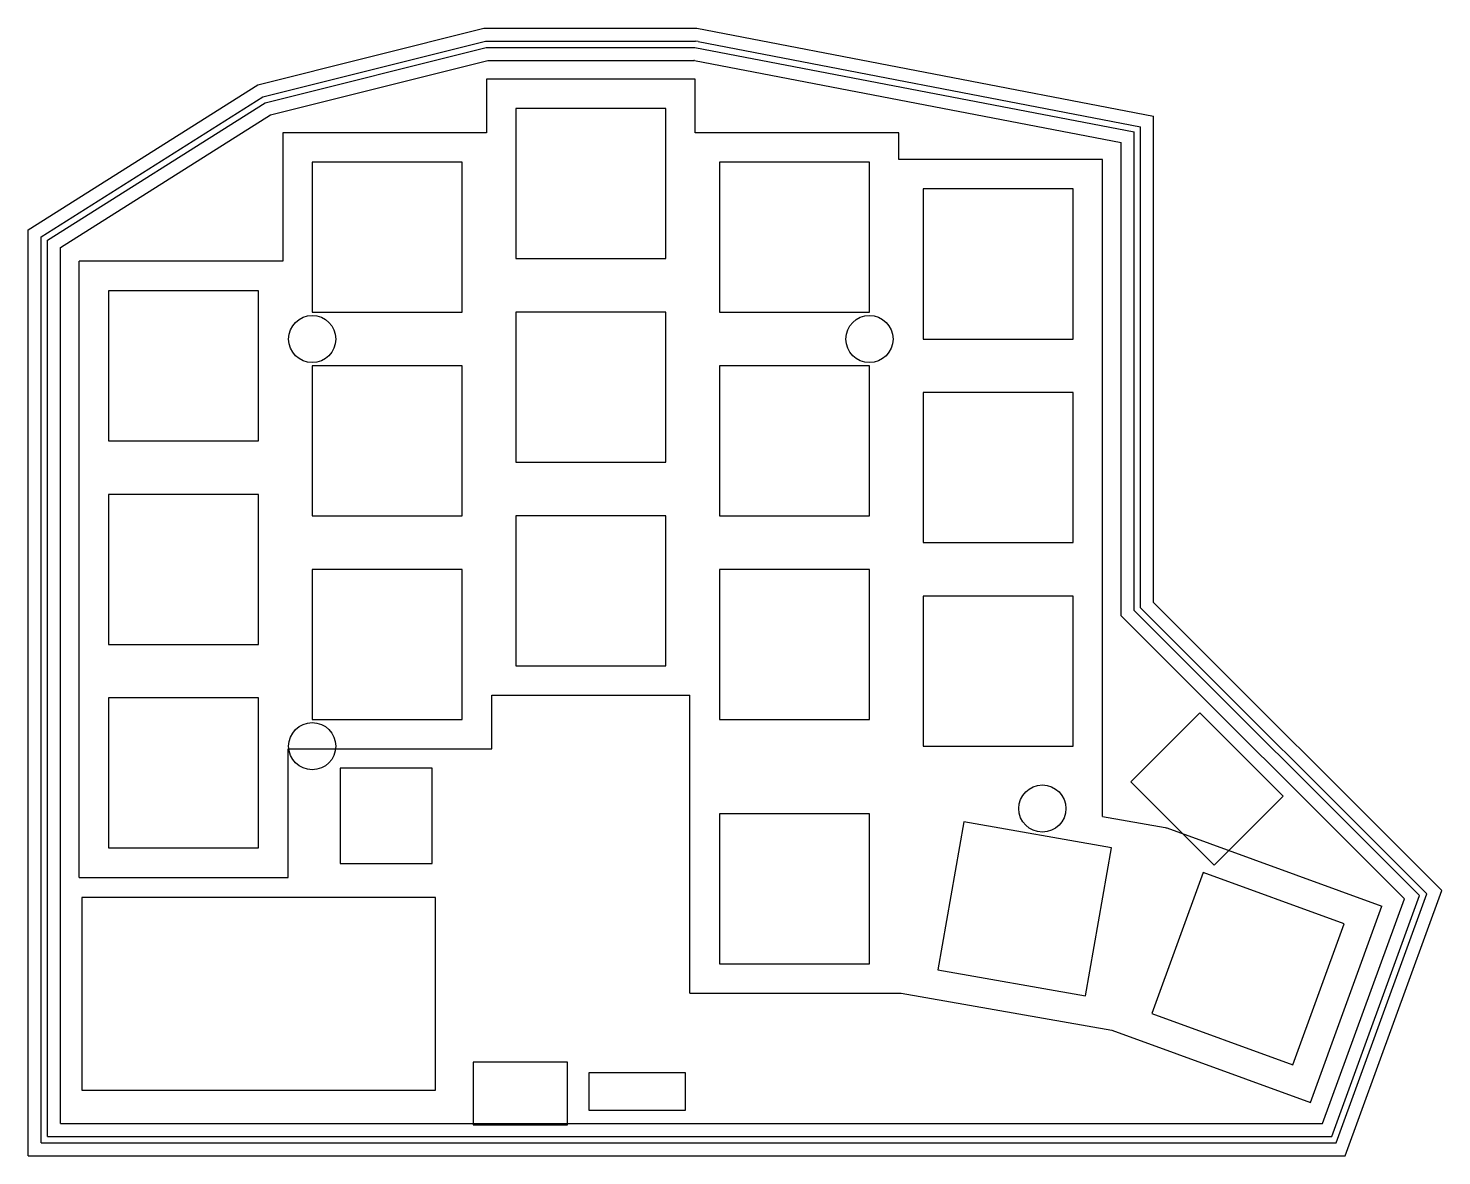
# Model space of a CAD drawing. Header units: millimetres. Extents: x 86 to 217, y -136 to -30.
import ezdxf

# ---------------------------------------------------------------- set-up
doc = ezdxf.new("R2010")
doc.units = ezdxf.units.MM

msp = doc.modelspace()

# ---------------------------------------------------------------- linework, layer by layer
for p, q in [((106.91, -35.78), (128.01, -30.5)), ((128.01, -30.5), (147.88, -30.5)), ((147.88, -30.5), (190.5, -38.7)), ((107.38, -36.89), (128.16, -31.7)), ((107.62, -37.45), (128.23, -32.3)), ((128.16, -31.7), (147.77, -31.7)), ((128.23, -32.3), (147.71, -32.3)), ((147.71, -32.3), (188.7, -40.18)), ((148.03, -31.75), (147.77, -31.7)), ((148.03, -31.75), (189.3, -39.69)), ((108.1, -38.57), (128.38, -33.5)), ((128.38, -33.5), (147.6, -33.5)), ((147.69, -33.52), (147.6, -33.5)), ((147.69, -33.52), (187.5, -41.17)), ((147.75, -35.25), (128.25, -35.25)), ((128.25, -35.25), (128.25, -40.25)), ((147.75, -40.25), (147.75, -35.25)), ((85.5, -49.3), (106.91, -35.78)), ((86.7, -49.96), (107.38, -36.89)), ((87.3, -50.29), (107.62, -37.45)), ((145, -38), (131, -38)), ((131, -38), (131, -52)), ((145, -52), (145, -38)), ((88.5, -50.95), (108.1, -38.57)), ((190.5, -84.09), (190.5, -38.7)), ((128.25, -40.25), (109.25, -40.25)), ((109.25, -40.25), (109.25, -52.25)), ((166.75, -40.25), (147.75, -40.25)), ((166.75, -42.75), (166.75, -40.25)), ((188.7, -84.84), (188.7, -40.18)), ((189.3, -84.59), (189.3, -39.69)), ((187.5, -85.34), (187.5, -41.17)), ((126, -43), (112, -43)), ((112, -43), (112, -57)), ((126, -57), (126, -43)), ((164, -43), (150, -43)), ((150, -43), (150, -57)), ((164, -57), (164, -43)), ((185.75, -42.75), (166.75, -42.75)), ((185.75, -104.06), (185.75, -42.75)), ((183, -45.5), (169, -45.5)), ((169, -45.5), (169, -59.5)), ((183, -59.5), (183, -45.5)), ((85.5, -135.72), (85.5, -49.3)), ((86.7, -134.52), (86.7, -49.96)), ((87.3, -133.92), (87.3, -50.29)), ((88.5, -132.72), (88.5, -50.95)), ((90.25, -109.75), (90.25, -52.25)), ((109.25, -52.25), (90.25, -52.25)), ((131, -52), (145, -52)), ((107, -55), (93, -55)), ((93, -55), (93, -69)), ((107, -69), (107, -55)), ((112, -57), (126, -57)), ((145, -57), (131, -57)), ((131, -57), (131, -71)), ((145, -71), (145, -57)), ((150, -57), (164, -57)), ((169, -59.5), (183, -59.5)), ((126, -62), (112, -62)), ((112, -62), (112, -76)), ((126, -76), (126, -62)), ((164, -62), (150, -62)), ((150, -62), (150, -76)), ((164, -76), (164, -62)), ((183, -64.5), (169, -64.5)), ((169, -64.5), (169, -78.5)), ((183, -78.5), (183, -64.5)), ((93, -69), (107, -69)), ((131, -71), (145, -71)), ((107, -74), (93, -74)), ((93, -74), (93, -88)), ((107, -88), (107, -74)), ((112, -76), (126, -76)), ((145, -76), (131, -76)), ((131, -76), (131, -90)), ((145, -90), (145, -76)), ((150, -76), (164, -76)), ((169, -78.5), (183, -78.5)), ((126, -81), (112, -81)), ((112, -81), (112, -95)), ((126, -95), (126, -81)), ((164, -81), (150, -81)), ((150, -81), (150, -95)), ((164, -95), (164, -81)), ((183, -83.5), (169, -83.5)), ((169, -83.5), (169, -97.5)), ((183, -97.5), (183, -83.5)), ((190.5, -84.09), (217.41, -110.96)), ((187.5, -85.34), (213.93, -111.73)), ((188.7, -84.84), (215.32, -111.42)), ((189.3, -84.59), (216.02, -111.27)), ((93, -88), (107, -88)), ((131, -90), (145, -90)), ((107, -93), (93, -93)), ((93, -93), (93, -107)), ((107, -107), (107, -93)), ((128.75, -97.75), (128.75, -92.75)), ((128.75, -92.75), (147.25, -92.75)), ((147.25, -120.55), (147.25, -92.75)), ((194.83, -94.39), (188.39, -100.83)), ((202.61, -102.17), (194.83, -94.39)), ((112, -95), (126, -95)), ((150, -95), (164, -95)), ((169, -97.5), (183, -97.5)), ((109.75, -109.75), (109.75, -97.75)), ((109.75, -97.75), (128.75, -97.75)), ((123.2, -99.55), (114.6, -99.55)), ((114.6, -99.55), (114.6, -108.45)), ((123.2, -108.45), (123.2, -99.55)), ((188.39, -100.83), (196.17, -108.61)), ((196.17, -108.61), (202.61, -102.17)), ((164, -103.8), (150, -103.8)), ((150, -103.8), (150, -117.8)), ((164, -117.8), (164, -103.8)), ((185.75, -104.06), (191.61, -105.09)), ((172.81, -104.57), (170.38, -118.36)), ((186.6, -107), (172.81, -104.57)), ((191.61, -105.08), (191.68, -105.11)), ((191.61, -105.09), (191.61, -105.08)), ((191.68, -105.11), (191.75, -105.12)), ((191.75, -105.12), (191.75, -105.13)), ((191.75, -105.13), (211.82, -112.43)), ((93, -107), (107, -107)), ((184.16, -120.79), (186.6, -107)), ((114.6, -108.45), (123.2, -108.45)), ((195.14, -109.29), (190.35, -122.45)), ((208.29, -114.08), (195.14, -109.29)), ((90.25, -109.75), (109.75, -109.75)), ((123.5, -111.61), (90.5, -111.61)), ((90.5, -111.61), (90.5, -129.61)), ((123.5, -129.61), (123.5, -111.61)), ((206.29, -132.72), (213.93, -111.73)), ((207.14, -133.92), (215.32, -111.42)), ((207.56, -134.52), (216.02, -111.27)), ((208.4, -135.72), (217.41, -110.96)), ((205.15, -130.76), (211.82, -112.43)), ((203.5, -127.23), (208.29, -114.08)), ((150, -117.8), (164, -117.8)), ((170.38, -118.36), (184.16, -120.79)), ((147.25, -120.55), (166.97, -120.55)), ((166.97, -120.55), (186.61, -124.01)), ((190.35, -122.45), (203.5, -127.23)), ((186.61, -124.01), (205.15, -130.76)), ((127.03, -126.99), (127.03, -132.84)), ((135.82, -126.99), (127.03, -126.99)), ((135.82, -132.84), (135.82, -126.99)), ((146.82, -127.97), (137.82, -127.97)), ((137.82, -127.97), (137.82, -131.47)), ((146.82, -131.47), (146.82, -127.97)), ((90.5, -129.61), (123.5, -129.61)), ((137.82, -131.47), (146.82, -131.47)), ((88.5, -132.72), (206.29, -132.72)), ((127.03, -132.84), (135.82, -132.84)), ((86.7, -134.52), (207.56, -134.52)), ((87.3, -133.92), (207.14, -133.92)), ((85.5, -135.72), (208.4, -135.72))]:
    msp.add_line(p, q)
for centre in [(112, -59.5), (164, -59.5), (112, -97.5), (180.14, -103.32)]:
    msp.add_circle(centre, 2.2)

doc.saveas('drawing.dxf')
